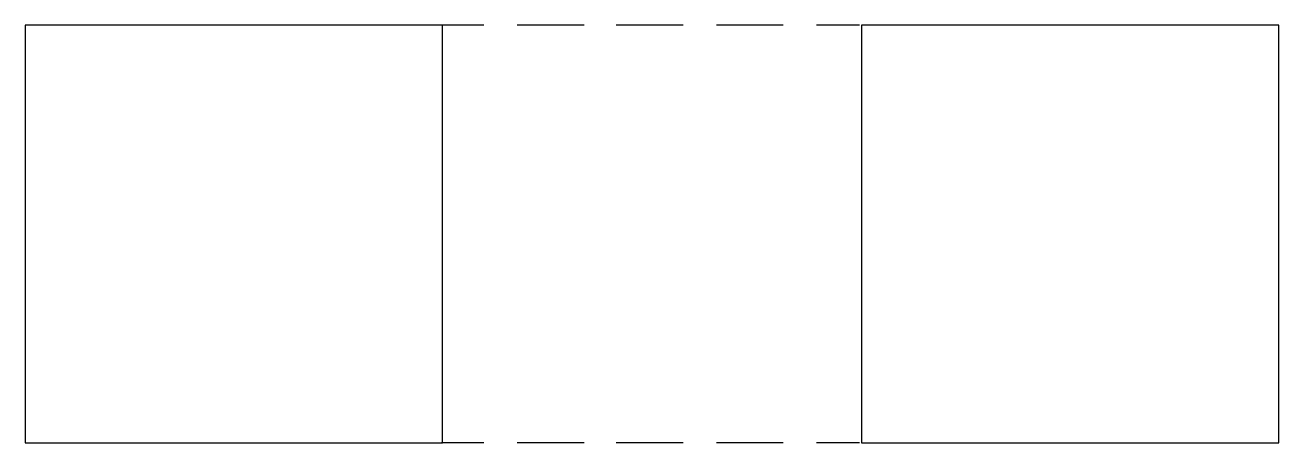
# Model space of a CAD drawing. Extents: x 730.1 to 760.1, y 219.9 to 229.9.
import ezdxf

# ---------------------------------------------------------------- set-up
doc = ezdxf.new("R2010")
doc.units = 0
doc.header["$LTSCALE"] = 5
doc.header["$MEASUREMENT"] = 0
doc.layers.add('11', color=1, linetype='CONTINUOUS')
doc.layers.add('12', color=2, linetype='CONTINUOUS')

msp = doc.modelspace()

# ---------------------------------------------------------------- linework, layer by layer
at = {"layer": '11'}
for p, q in [((730.104, 229.919), (730.104, 219.919)), ((740.104, 229.919), (730.104, 229.919)), ((740.104, 219.919), (740.104, 229.919)), ((760.14, 229.919), (750.14, 229.919)), ((750.14, 229.919), (750.14, 219.919)), ((760.14, 219.919), (760.14, 229.919)), ((730.104, 219.919), (740.104, 219.919)), ((750.14, 219.919), (760.14, 219.919))]:
    msp.add_line(p, q, dxfattribs=at)
at = {"layer": '12'}
for p, q in [((741.095, 229.916), (740.079, 229.916)), ((743.495, 229.916), (741.895, 229.916)), ((745.865, 229.916), (744.265, 229.916)), ((748.265, 229.916), (746.665, 229.916)), ((750.089, 229.916), (749.065, 229.916)), ((741.095, 219.923), (740.079, 219.923)), ((743.495, 219.923), (741.895, 219.923)), ((745.865, 219.923), (744.265, 219.923)), ((748.265, 219.923), (746.665, 219.923)), ((750.089, 219.923), (749.065, 219.923))]:
    msp.add_line(p, q, dxfattribs=at)

doc.saveas('drawing.dxf')
